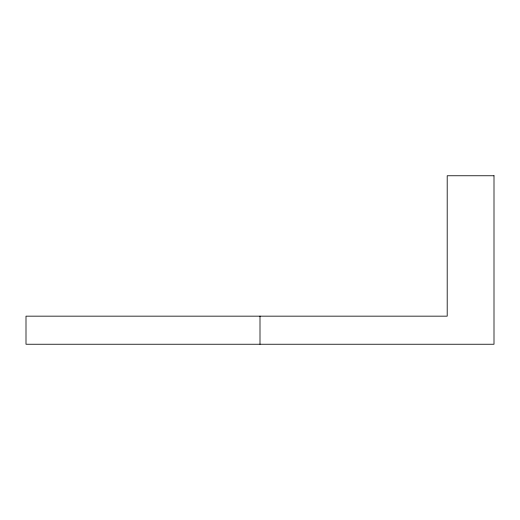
<?xml version="1.0" encoding="UTF-8"?>
<svg xmlns="http://www.w3.org/2000/svg" width="520" height="520" viewBox="0 0 520 520"><rect width="100%" height="100%" fill="white"/><g stroke="black" fill="none" stroke-linecap="round" stroke-linejoin="round"><path stroke-width="0.78" d="M260 316.16L260 344.24M494 175.76L447.2 175.76L447.2 316.16L26 316.16L26 344.24L494 344.24L494 175.76"/></g></svg>
